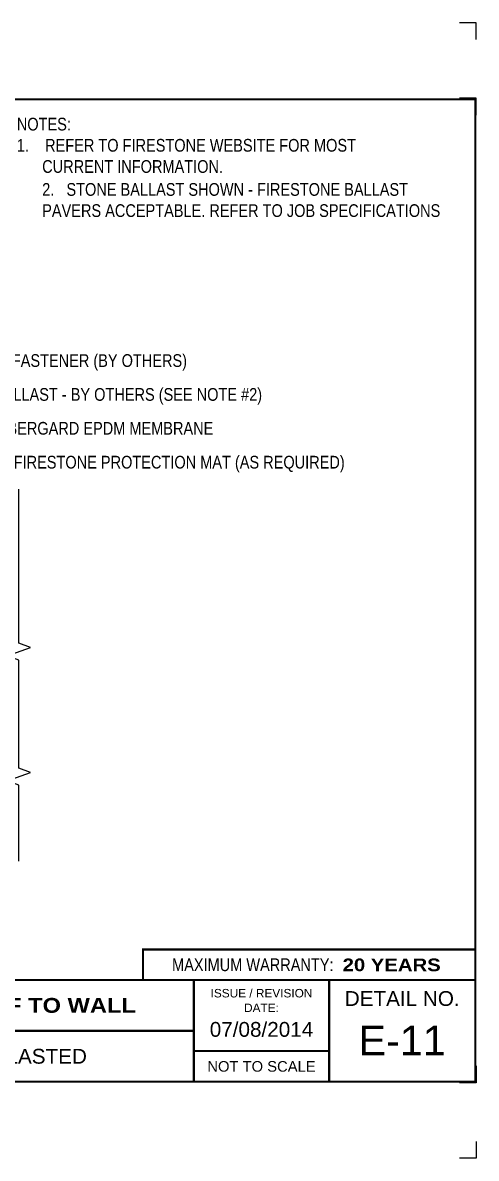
# Model space of a CAD drawing. Header units: inches. Extents: x 277.4 to 297.5, y -19.3 to -2.6.
# Drawn here: x 290.77 to 297.48, y -19.33 to -2.57 of the extents above; entities that cross this region are included whole.
import ezdxf
from ezdxf.enums import TextEntityAlignment as Align

# ---------------------------------------------------------------- set-up
doc = ezdxf.new("R2010")
doc.units = ezdxf.units.IN
doc.header["$MEASUREMENT"] = 0
doc.layers.get('0').update_dxf_attribs({"linetype": 'CONTINUOUS'})
doc.layers.get('DEFPOINTS').update_dxf_attribs({"linetype": 'CONTINUOUS'})
for name, color, linetype in [('FSBP-ANNO-NOTE', 7, 'CONTINUOUS'), ('FSBP-INSULATION', 7, 'CONTINUOUS'), ('FSBP-SUBSTRATE-GENERIC', 9, 'CONTINUOUS'), ('FSBP-TTLB', 7, 'CONTINUOUS'), ('FSBP-TTLB-BORDER', 7, 'CONTINUOUS'), ('FSBP-TTLB-TEXT', 7, 'CONTINUOUS')]:
    doc.layers.add(name, color=color, linetype=linetype)
doc.styles.add('FSBP_ARIAL', font='arial.ttf')
doc.styles.add('FSBP_ARIAL_BOLD', font='')
doc.styles.add('FSBP_ARIAL_NAR', font='ARIALN.TTF')
doc.styles.get('FSBP_ARIAL_BOLD').set_extended_font_data('Arial Black')

# ---------------------------------------------------------------- blocks, each defined once
blk = doc.blocks.new('TTLB-EPDM_1')
at = {"layer": 'DEFPOINTS', "linetype": 'Continuous', "ltscale": 1.75}
for points in [[(20.01562500000003, 13.88083333333333), (20.01562500000003, 14.13083333333333), (19.76562500000003, 14.13083333333333)], [(20.01562500000003, -2.380833333333342), (20.01562500000003, -2.630833333333342), (19.76562500000003, -2.630833333333342)]]:
    blk.add_lwpolyline(points, dxfattribs=at)
at = {"layer": 'DEFPOINTS', "color": 1}
for points in [[(20.015625, 12.765625), (20.015625, 13.015625), (19.765625, 13.015625)], [(20.015625, -1.265625), (20.015625, -1.515625), (19.765625, -1.515625)]]:
    blk.add_lwpolyline(points, dxfattribs=at)
at = {"layer": 'FSBP-TTLB', "const_width": 0.03125}
blk.add_lwpolyline([(15.09028770518938, 0), (20, 0), (20, 0.4512598240669945), (15.09028770518938, 0.4512598240669945)], close=True, dxfattribs=at)
for points in [[(0, 0), (0, -1.5), (20, -1.5), (20, 0), (0, 0)], [(15.84028770518938, 0), (15.84028770518938, -1.5)], [(17.84110496735593, 0), (17.84110496735593, -1.5)], [(20, 0), (20, -1.5)], [(4.825208527206769, -0.75), (15.84028770518938, -0.75)], [(15.84028770518938, -1.048740175933006), (17.84110496735593, -1.048740175933006)]]:
    blk.add_lwpolyline(points, dxfattribs=at)
at = {"layer": 'FSBP-TTLB-BORDER', "const_width": 0.03125}
blk.add_lwpolyline([(20, 0), (20, 13), (0, 13), (0, 0)], dxfattribs=at)
at = {"layer": 'FSBP-TTLB-TEXT', "style": 'FSBP_ARIAL_NAR'}
blk.add_text('MAXIMUM WARRANTY:', height=0.1875, dxfattribs=at).set_placement((17.90516569312837, 0.2256299120335257), align=Align.MIDDLE_RIGHT)
at = {"layer": 'FSBP-TTLB-TEXT', "style": 'FSBP_ARIAL'}
for s, height, p in [('ISSUE / REVISION', 0.125, (16.84069633627263, -0.1938496373466023)), ('DETAIL NO.', 0.21875, (18.92055248367797, -0.2724398367368792)), ('DATE:', 0.125, (16.84069633627263, -0.409973105348854)), ('NOT TO SCALE', 0.15625, (16.84069633627263, -1.274370087966503))]:
    blk.add_text(s, height=height, dxfattribs=at).set_placement(p, align=Align.MIDDLE_CENTER)
at = {"layer": 'FSBP-TTLB-TEXT'}
for tag, height, style, p in [('MAXIMUM_WARRANTY', 0.1875, 'FSBP_ARIAL_BOLD', (18.03987100774941, 0.2240244307510579)), ('ACCPT_SYSTEMS', 0.21875, 'FSBP_ARIAL', (12.49438170418193, -1.125))]:
    blk.add_attdef(tag, text='', height=height, dxfattribs=dict(at, style=style)).set_placement(p, align=Align.MIDDLE_LEFT)
for tag, height, style, p in [('DETAIL_DESCP_LINE_1', 0.21875, 'FSBP_ARIAL_BOLD', (10.33118450231211, -0.3736318192489421)), ('ISSUE_REV_DATE', 0.21875, 'FSBP_ARIAL', (16.84069633627263, -0.7282559425942452)), ('DETAIL_NUMBER', 0.4375, 'FSBP_ARIAL', (18.91941590748775, -0.8931630692489421))]:
    blk.add_attdef(tag, text='', height=height, dxfattribs=dict(at, style=style)).set_placement(p, align=Align.MIDDLE_CENTER)

msp = doc.modelspace()

# ---------------------------------------------------------------- hatches: boundary and pattern name
at = {"layer": 'FSBP-INSULATION'}
h = msp.add_hatch(dxfattribs=at)
h.set_pattern_fill('LINE', color=256, scale=4, angle=90, style=0)
h.set_pattern_definition([(90, (42.44702796759759, -35.26217454029251), (-0.5, 3.061515884555943e-17), [])])
h.paths.add_polyline_path([(282.7157878374965, -11.10620261838915), (282.7157878374965, -12.56142472928175), (287.2835066946007, -12.56142472928175), (287.2835066946006, -12.60620261838915), (290.7169483650319, -12.60620261838915), (290.7169483650319, -11.98120261838914), (290.545231026316, -11.91870261838914), (290.8886657037478, -11.79370261838914), (290.7169483650319, -11.73120261838915), (290.7169483650319, -11.10620261838915)])
h.paths.add_polyline_path([(286.9129166962658, -12.00165580733867), (289.5876054752562, -12.00165580733867), (289.5876054752562, -11.71062153039461), (286.9129166962658, -11.71062153039461)], flags=24)

# ---------------------------------------------------------------- linework, layer by layer
at = {"layer": 'FSBP-INSULATION', "linetype": 'Continuous'}
msp.add_lwpolyline([(290.7169483650319, -12.60620261838915), (290.7169483650319, -11.98120261838915), (290.545231026316, -11.91870261838915), (290.8886657037478, -11.79370261838915), (290.7169483650319, -11.73120261838915), (290.7169483650319, -9.458113086837955)], dxfattribs=at)
at = {"layer": 'FSBP-SUBSTRATE-GENERIC'}
msp.add_lwpolyline([(290.716948365032, -14.95125430116639), (290.716948365032, -13.82625430116639), (290.545231026316, -13.76375430116639), (290.8886657037479, -13.63875430116639), (290.716948365032, -13.57625430116639), (290.7169483650319, -12.60620261838915)], dxfattribs=at)

# ---------------------------------------------------------------- block references
msp.add_blockref('TTLB-EPDM_1', (277.4627011304549, -16.70403783689746)).add_auto_attribs({'DETAIL_DESCP_LINE_1': 'EXPANSION JOINT WITH SLIP PLATE - ROOF TO WALL', 'ACCPT_SYSTEMS': 'BALLASTED', 'ISSUE_REV_DATE': '07/08/2014', 'DETAIL_NUMBER': 'E-11', 'MAXIMUM_WARRANTY': '20 YEARS'})

# ---------------------------------------------------------------- texts
at = {"layer": 'FSBP-ANNO-NOTE', "style": 'FSBP_ARIAL_NAR'}
for s, p in [('SLIP PLATE AND FASTENER (BY OTHERS)', (288.8354084469759, -7.559988771881152)), ('STONE BALLAST - BY OTHERS (SEE NOTE #2)', (289.5505318325431, -8.059988771881152)), ('RUBBERGARD EPDM MEMBRANE', (290.0959453924052, -8.559988771881152)), ('FIRESTONE PROTECTION MAT (AS REQUIRED)', (290.6413589522672, -9.059988771881152))]:
    msp.add_text(s, height=0.1875, dxfattribs=at).set_placement(p, align=Align.MIDDLE_LEFT)
at = {"layer": 'FSBP-ANNO-NOTE', "insert": (290.6875, -3.9765625), "char_height": 0.1875, "attachment_point": 1, "style": 'FSBP_ARIAL_NAR'}
msp.add_mtext_dynamic_manual_height_columns('\\A1;NOTES:\\P\\pi-0.375,l0.375;1.    REFER TO FIRESTONE WEBSITE FOR MOST \\P\\pi0;CURRENT INFORMATION.\\P{\\H0.083333x;\\P\\pi-0.375;}2.   STONE BALLAST SHOWN - FIRESTONE BALLAST PAVERS ACCEPTABLE. REFER TO JOB SPECIFICATIONS', width=6.257193546069175, gutter_width=5, heights=[2.44921875], dxfattribs=at)

doc.saveas('drawing.dxf')
